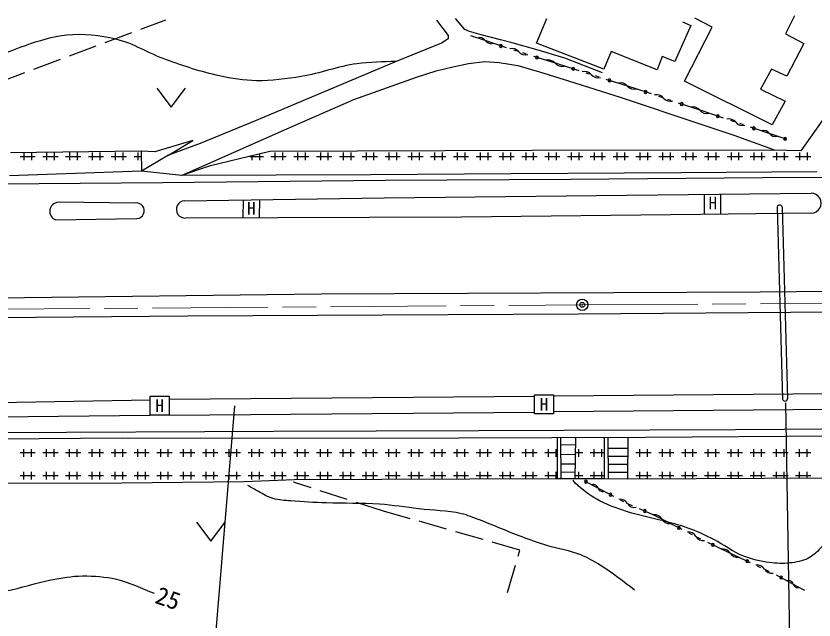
# Model space of a CAD drawing. Units: millimetres, scale not verified. Extents: x 40000 to 680000, y 20000 to 380000.
# Drawn here: x 120452 to 203317, y 250091 to 312809 of the extents above; entities that cross this region are included whole.
import ezdxf
from ezdxf.enums import TextEntityAlignment as Align

# ---------------------------------------------------------------- set-up
doc = ezdxf.new("R2010")
doc.units = ezdxf.units.MM
doc.header["$LTSCALE"] = 1000
doc.header["$PDMODE"] = 32
doc.header["$PDSIZE"] = 500
doc.linetypes.add('CHAIN', pattern=[18.5, 12, -1.5, 3.5, -1.5])
for name, color, linetype, lineweight in [('M-BGD', 7, 'Continuous', 25), ('M-BMK', 2, 'CHAIN', 13), ('M-BMK-SRVR', 3, 'Continuous', 25), ('M-STR-STRC', 7, 'Continuous', 25)]:
    doc.layers.add(name, color=color, linetype=linetype, lineweight=lineweight)
doc.styles.add('ＭＳ ゴシック', font='')
doc.styles.get('ＭＳ ゴシック').set_extended_font_data('MS Gothic')

msp = doc.modelspace()

# ---------------------------------------------------------------- linework, layer by layer
at = {"layer": 'M-BGD'}
for p, q in [((167063, 311398), (166077, 312554)), ((174508, 309970), (175579, 312537)), ((192747, 311653), (190928, 312571)), ((201297, 312809), (200345, 310939)), ((133404, 311422), (136025, 312401)), ((164131, 312376), (165329, 310769)), ((190537, 311823), (188855, 308084)), ((189670, 312214), (190537, 311823)), ((189874, 306027), (192747, 311653)), ((129706, 310040), (132480, 311077)), ((165329, 310769), (165312, 310446)), ((167556, 311194), (167063, 311398)), ((168746, 310837), (167556, 311194)), ((169053, 310290), (167692, 310752)), ((170769, 310327), (168746, 310837)), ((200345, 310939), (202266, 309953)), ((164624, 309987), (159916, 308092)), ((165312, 310446), (164624, 309987)), ((171296, 309528), (169053, 310290)), ((171976, 310004), (170769, 310327)), ((174678, 309256), (171976, 310004)), ((181477, 307285), (174508, 309970)), ((202266, 309953), (200498, 306554)), ((126008, 308659), (128782, 309695)), ((171390, 309499), (171296, 309528)), ((172520, 309142), (172143, 309261)), ((177432, 308424), (174678, 309256)), ((182242, 309103), (181477, 307285)), ((187019, 307217), (182242, 309103)), ((122310, 307277), (125083, 308313)), ((173461, 308845), (173084, 308964)), ((176566, 307864), (174214, 308607)), ((181358, 306894), (177432, 308424)), ((187546, 308611), (187019, 307217)), ((188855, 308084), (187546, 308611)), ((159916, 308092), (145399, 301947)), ((164071, 307101), (165818, 307535)), ((165818, 307535), (167438, 307884)), ((167438, 307884), (169131, 308096)), ((169131, 308096), (170635, 307980)), ((170635, 307980), (172562, 307652)), ((172562, 307652), (174806, 307006)), ((178919, 307121), (176566, 307864)), ((118612, 305896), (121385, 306932)), ((162038, 306455), (164071, 307101)), ((174806, 307006), (177823, 306063)), ((180049, 306764), (179672, 306883)), ((198883, 307302), (197744, 305211)), ((200498, 306554), (198883, 307302)), ((155548, 304126), (162038, 306455)), ((177823, 306063), (183307, 304338)), ((180990, 306467), (180613, 306586)), ((184095, 305486), (181743, 306229)), ((198985, 301522), (189874, 306027)), ((135085, 305316), (136565, 303342)), ((136565, 303342), (138046, 305316)), ((184860, 305245), (184095, 305486)), ((186439, 304714), (184860, 305245)), ((197744, 305211), (200311, 303970)), ((148582, 301077), (155548, 304126)), ((183307, 304338), (191057, 301755)), ((187561, 304337), (187187, 304462)), ((188497, 304022), (188123, 304148)), ((191584, 302984), (189245, 303770)), ((200311, 303970), (198985, 301522)), ((193923, 302198), (191584, 302984)), ((204545, 302485), (201951, 298801)), ((145399, 301947), (139569, 299551)), ((191057, 301755), (194974, 300421)), ((195045, 301820), (194671, 301946)), ((195981, 301506), (195606, 301632)), ((137625, 296239), (148582, 301077)), ((199068, 300468), (196729, 301254)), ((194974, 300421), (199008, 298970)), ((200430, 300010), (199068, 300468)), ((138821, 299874), (134861, 298701)), ((136288, 298361), (138821, 299874)), ((139569, 299551), (136288, 298361)), ((133467, 298769), (119868, 298582)), ((121267, 298601), (121267, 297834)), ((122056, 298612), (122056, 297834)), ((123636, 298623), (123636, 297834)), ((124425, 298623), (124425, 297834)), ((126004, 298623), (126004, 297834)), ((126794, 298623), (126794, 297834)), ((128373, 298623), (128373, 297834)), ((129162, 298623), (129162, 297834)), ((130742, 298623), (130742, 297834)), ((131531, 298623), (131531, 297834)), ((133110, 298623), (133110, 297834)), ((134861, 298701), (133467, 298769)), ((133467, 298769), (133475, 296705)), ((136288, 298361), (133475, 296705)), ((146814, 298737), (140525, 297202)), ((145743, 298476), (145743, 297834)), ((174076, 298833), (146814, 298737)), ((147322, 298623), (147322, 297834)), ((148112, 298623), (148112, 297834)), ((149691, 298623), (149691, 297834)), ((150480, 298623), (150480, 297834)), ((152059, 298623), (152059, 297834)), ((152849, 298623), (152849, 297834)), ((154428, 298623), (154428, 297834)), ((155218, 298623), (155218, 297834)), ((156797, 298623), (156797, 297834)), ((157586, 298623), (157586, 297834)), ((159165, 298623), (159165, 297834)), ((159955, 298623), (159955, 297834)), ((161534, 298623), (161534, 297834)), ((162324, 298623), (162324, 297834)), ((163903, 298623), (163903, 297834)), ((164692, 298623), (164692, 297834)), ((166271, 298623), (166271, 297834)), ((167061, 298623), (167061, 297834)), ((168640, 298623), (168640, 297834)), ((169430, 298623), (169430, 297834)), ((171009, 298623), (171009, 297834)), ((171798, 298623), (171798, 297834)), ((173377, 298623), (173377, 297834)), ((199156, 298864), (174076, 298833)), ((174167, 298623), (174167, 297834)), ((175746, 298623), (175746, 297834)), ((176536, 298623), (176536, 297834)), ((178115, 298623), (178115, 297834)), ((178904, 298623), (178904, 297834)), ((180483, 298623), (180483, 297834)), ((181273, 298623), (181273, 297834)), ((182852, 298623), (182852, 297834)), ((183642, 298623), (183642, 297834)), ((185221, 298623), (185221, 297834)), ((186010, 298623), (186010, 297834)), ((187589, 298623), (187589, 297834)), ((188379, 298623), (188379, 297834)), ((189958, 298623), (189958, 297834)), ((190748, 298623), (190748, 297834)), ((192327, 298623), (192327, 297834)), ((193116, 298623), (193116, 297834)), ((194695, 298623), (194695, 297834)), ((195485, 298623), (195485, 297834)), ((197064, 298623), (197064, 297834)), ((197854, 298623), (197854, 297834)), ((199008, 298970), (199234, 298862)), ((201951, 298801), (199156, 298864)), ((199433, 298623), (199433, 297834)), ((200222, 298623), (200222, 297834)), ((201801, 298623), (201801, 297834)), ((202591, 298623), (202591, 297834)), ((120872, 298229), (122451, 298229)), ((123241, 298229), (124820, 298229)), ((125609, 298229), (127189, 298229)), ((127978, 298229), (129557, 298229)), ((130347, 298229), (131926, 298229)), ((132715, 298229), (133469, 298229)), ((144730, 298229), (146138, 298229)), ((144953, 298283), (144953, 297834)), ((146927, 298229), (148506, 298229)), ((149296, 298229), (150875, 298229)), ((151665, 298229), (153244, 298229)), ((154033, 298229), (155612, 298229)), ((156402, 298229), (157981, 298229)), ((158771, 298229), (160350, 298229)), ((161139, 298229), (162718, 298229)), ((163508, 298229), (165087, 298229)), ((165877, 298229), (167456, 298229)), ((168245, 298229), (169824, 298229)), ((170614, 298229), (172193, 298229)), ((172983, 298229), (174562, 298229)), ((175351, 298229), (176930, 298229)), ((177720, 298229), (179299, 298229)), ((180089, 298229), (181668, 298229)), ((182457, 298229), (184036, 298229)), ((184826, 298229), (186405, 298229)), ((187195, 298229), (188774, 298229)), ((189563, 298229), (191142, 298229)), ((191932, 298229), (193511, 298229)), ((194301, 298229), (195880, 298229)), ((196669, 298229), (198248, 298229)), ((199038, 298229), (200617, 298229)), ((201407, 298229), (202986, 298229)), ((133475, 296705), (119775, 296196)), ((137625, 296239), (133475, 296705)), ((140525, 297202), (137625, 296239)), ((157295, 296323), (137625, 296239)), ((171863, 296408), (157295, 296323)), ((189501, 296535), (171863, 296408)), ((198013, 296006), (178046, 295815)), ((203603, 296620), (189501, 296535)), ((209489, 296069), (198013, 296006)), ((135655, 295477), (114778, 295328)), ((158820, 295709), (135655, 295477)), ((178046, 295815), (158820, 295709)), ((180714, 294169), (203031, 294402)), ((191915, 294286), (191920, 292185)), ((193598, 294304), (193609, 292210)), ((132818, 293386), (124836, 293460)), ((137953, 293629), (158672, 293936)), ((144056, 293720), (144019, 291849)), ((145724, 293744), (145718, 291855)), ((158672, 293936), (180714, 294169)), ((124592, 291639), (133019, 291766)), ((166718, 291925), (138101, 291829)), ((191512, 292179), (166718, 291925)), ((203031, 292348), (191512, 292179)), ((197736, 284163), (235641, 284537)), ((116112, 283500), (152131, 283959)), ((152131, 283959), (197736, 284163)), ((178868, 281852), (138277, 281648)), ((211844, 282123), (178868, 281852)), ((138277, 281648), (89731, 281240)), ((174301, 271499), (174301, 273473)), ((174301, 273473), (176275, 273473)), ((176275, 273473), (176275, 271499)), ((214073, 273656), (176304, 273333)), ((134393, 272921), (97703, 272309)), ((134390, 271363), (134390, 273337)), ((134390, 273337), (136364, 273337)), ((136364, 273337), (136364, 271363)), ((174313, 273312), (136382, 272981)), ((176278, 271748), (214075, 272050)), ((97682, 270979), (134390, 271363)), ((136364, 271363), (134390, 271363)), ((136364, 271363), (174304, 271680)), ((176275, 271499), (174301, 271499)), ((147227, 269679), (118483, 269543)), ((168474, 269730), (147227, 269679)), ((195161, 269849), (168474, 269730)), ((210561, 269951), (195161, 269849)), ((131470, 268982), (107825, 268761)), ((156728, 268931), (131470, 268982)), ((185795, 269033), (156728, 268931)), ((176663, 264735), (176680, 268993)), ((176994, 268997), (177037, 264743)), ((178507, 264752), (178584, 269001)), ((181567, 264752), (181550, 269010)), ((181915, 269001), (181941, 264752)), ((183976, 264713), (184010, 269022)), ((210340, 269237), (185795, 269033)), ((121267, 267041), (121267, 267831)), ((122056, 267041), (122056, 267831)), ((123636, 267041), (123636, 267831)), ((124425, 267041), (124425, 267831)), ((126004, 267041), (126004, 267831)), ((126794, 267041), (126794, 267831)), ((128373, 267041), (128373, 267831)), ((129162, 267041), (129162, 267831)), ((130742, 267041), (130742, 267831)), ((131531, 267041), (131531, 267831)), ((133110, 267041), (133110, 267831)), ((133900, 267041), (133900, 267831)), ((135479, 267041), (135479, 267831)), ((136268, 267041), (136268, 267831)), ((137848, 267041), (137848, 267831)), ((138637, 267041), (138637, 267831)), ((140216, 267041), (140216, 267831)), ((141006, 267041), (141006, 267831)), ((142585, 267041), (142585, 267831)), ((143374, 267041), (143374, 267831)), ((144953, 267041), (144953, 267831)), ((145743, 267041), (145743, 267831)), ((147322, 267041), (147322, 267831)), ((148112, 267041), (148112, 267831)), ((149691, 267041), (149691, 267831)), ((150480, 267041), (150480, 267831)), ((152059, 267041), (152059, 267831)), ((152849, 267041), (152849, 267831)), ((154428, 267041), (154428, 267831)), ((155218, 267041), (155218, 267831)), ((156797, 267041), (156797, 267831)), ((157586, 267041), (157586, 267831)), ((159165, 267041), (159165, 267831)), ((159955, 267041), (159955, 267831)), ((161534, 267041), (161534, 267831)), ((162324, 267041), (162324, 267831)), ((163903, 267041), (163903, 267831)), ((164692, 267041), (164692, 267831)), ((166271, 267041), (166271, 267831)), ((167061, 267041), (167061, 267831)), ((168640, 267041), (168640, 267831)), ((169430, 267041), (169430, 267831)), ((171009, 267041), (171009, 267831)), ((171798, 267041), (171798, 267831)), ((173377, 267041), (173377, 267831)), ((174167, 267041), (174167, 267831)), ((175746, 267041), (175746, 267831)), ((176536, 267041), (176536, 267831)), ((177001, 268301), (178571, 268292)), ((178904, 267041), (178904, 267831)), ((180483, 267041), (180483, 267831)), ((181273, 267041), (181273, 267831)), ((181922, 267943), (184001, 267926)), ((185221, 267041), (185221, 267831)), ((186010, 267041), (186010, 267831)), ((187589, 267041), (187589, 267831)), ((188379, 267041), (188379, 267831)), ((189958, 267041), (189958, 267831)), ((190748, 267041), (190748, 267831)), ((192327, 267041), (192327, 267831)), ((193116, 267041), (193116, 267831)), ((194695, 267041), (194695, 267831)), ((195485, 267041), (195485, 267831)), ((197064, 267041), (197064, 267831)), ((197854, 267041), (197854, 267831)), ((199433, 267041), (199433, 267831)), ((200222, 267041), (200222, 267831)), ((201801, 267041), (201801, 267831)), ((202591, 267041), (202591, 267831)), ((122451, 267436), (120872, 267436)), ((124820, 267436), (123241, 267436)), ((127189, 267436), (125609, 267436)), ((129557, 267436), (127978, 267436)), ((131926, 267436), (130347, 267436)), ((134295, 267436), (132715, 267436)), ((136663, 267436), (135084, 267436)), ((139032, 267436), (137453, 267436)), ((141400, 267436), (139821, 267436)), ((143769, 267436), (142190, 267436)), ((146138, 267436), (144559, 267436)), ((148506, 267436), (146927, 267436)), ((150875, 267436), (149296, 267436)), ((153244, 267436), (151665, 267436)), ((155612, 267436), (154033, 267436)), ((157981, 267436), (156402, 267436)), ((160350, 267436), (158771, 267436)), ((162718, 267436), (161139, 267436)), ((165087, 267436), (163508, 267436)), ((167456, 267436), (165877, 267436)), ((169824, 267436), (168245, 267436)), ((172193, 267436), (170614, 267436)), ((174562, 267436), (172983, 267436)), ((176674, 267436), (175351, 267436)), ((177011, 267297), (178553, 267288)), ((179299, 267436), (178555, 267436)), ((181556, 267436), (180089, 267436)), ((181926, 267114), (183995, 267097)), ((186405, 267436), (184826, 267436)), ((188774, 267436), (187195, 267436)), ((191142, 267436), (189563, 267436)), ((193511, 267436), (191932, 267436)), ((195880, 267436), (194301, 267436)), ((198248, 267436), (196669, 267436)), ((200617, 267436), (199038, 267436)), ((202986, 267436), (201407, 267436)), ((177021, 266311), (178535, 266302)), ((181931, 266286), (183988, 266269)), ((121267, 264673), (121267, 265462)), ((122056, 264673), (122056, 265462)), ((123636, 264673), (123636, 265462)), ((124425, 264673), (124425, 265462)), ((126004, 264673), (126004, 265462)), ((126794, 264673), (126794, 265462)), ((128373, 264673), (128373, 265462)), ((129162, 264673), (129162, 265462)), ((130742, 264673), (130742, 265462)), ((131531, 264673), (131531, 265462)), ((133110, 264673), (133110, 265462)), ((133900, 264673), (133900, 265462)), ((135479, 264673), (135479, 265462)), ((136268, 264673), (136268, 265462)), ((137848, 264673), (137848, 265462)), ((138637, 264673), (138637, 265462)), ((140216, 264673), (140216, 265462)), ((141006, 264673), (141006, 265462)), ((142585, 264673), (142585, 265462)), ((143374, 264673), (143374, 265462)), ((144953, 264673), (144953, 265462)), ((145743, 264673), (145743, 265462)), ((147322, 264675), (147322, 265462)), ((148112, 264677), (148112, 265462)), ((149691, 264680), (149691, 265462)), ((150480, 264681), (150480, 265462)), ((152059, 264685), (152059, 265462)), ((152849, 264686), (152849, 265462)), ((154428, 264689), (154428, 265462)), ((155218, 264691), (155218, 265462)), ((156797, 264694), (156797, 265462)), ((157586, 264696), (157586, 265462)), ((159165, 264699), (159165, 265462)), ((159955, 264701), (159955, 265462)), ((161534, 264704), (161534, 265462)), ((162324, 264705), (162324, 265462)), ((163903, 264709), (163903, 265462)), ((164692, 264710), (164692, 265462)), ((166271, 264714), (166271, 265462)), ((167061, 264715), (167061, 265462)), ((168640, 264718), (168640, 265462)), ((169430, 264720), (169430, 265462)), ((171009, 264723), (171009, 265462)), ((171798, 264725), (171798, 265462)), ((173377, 264728), (173377, 265462)), ((174167, 264730), (174167, 265462)), ((175746, 264733), (175746, 265462)), ((176536, 264734), (176536, 265462)), ((177029, 265470), (178520, 265461)), ((178904, 264752), (178904, 265462)), ((180483, 264752), (180483, 265462)), ((181273, 264752), (181273, 265462)), ((181936, 265457), (183982, 265440)), ((185221, 264725), (185221, 265462)), ((186010, 264733), (186010, 265462)), ((187589, 264748), (187589, 265462)), ((188379, 264755), (188379, 265462)), ((189958, 264771), (189958, 265462)), ((190748, 264778), (190748, 265462)), ((192327, 264793), (192327, 265462)), ((193116, 264801), (193116, 265462)), ((194695, 264816), (194695, 265462)), ((195485, 264823), (195485, 265462)), ((197064, 264838), (197064, 265462)), ((197854, 264846), (197854, 265462)), ((199433, 264861), (199433, 265462)), ((200222, 264869), (200222, 265462)), ((201801, 264884), (201801, 265462)), ((202591, 264891), (202591, 265462)), ((122451, 265067), (120872, 265067)), ((124820, 265067), (123241, 265067)), ((127189, 265067), (125609, 265067)), ((129557, 265067), (127978, 265067)), ((131926, 265067), (130347, 265067)), ((144163, 264454), (131431, 264301)), ((134295, 265067), (132715, 265067)), ((136663, 265067), (135084, 265067)), ((139032, 265067), (137453, 265067)), ((141400, 265067), (139821, 265067)), ((143769, 265067), (142190, 265067)), ((149330, 264641), (144163, 264454)), ((146138, 265067), (144559, 265067)), ((148506, 265067), (146927, 265067)), ((151095, 263809), (149266, 264395)), ((150875, 265067), (149296, 265067)), ((176663, 264735), (149330, 264641)), ((153244, 265067), (151665, 265067)), ((155612, 265067), (154033, 265067)), ((157981, 265067), (156402, 265067)), ((160350, 265067), (158771, 265067)), ((162718, 265067), (161139, 265067)), ((165087, 265067), (163508, 265067)), ((167456, 265067), (165877, 265067)), ((169824, 265067), (168245, 265067)), ((172193, 265067), (170614, 265067)), ((174562, 265067), (172983, 265067)), ((176664, 265067), (175351, 265067)), ((178507, 264752), (176663, 264735)), ((181567, 264752), (178507, 264752)), ((179299, 265067), (178513, 265067)), ((179540, 264514), (180316, 264100)), ((181565, 265067), (180089, 265067)), ((183976, 264713), (181567, 264752)), ((223088, 264900), (183976, 264713)), ((186405, 265067), (184826, 265067)), ((188774, 265067), (187195, 265067)), ((191142, 265067), (189563, 265067)), ((193511, 265067), (191932, 265067)), ((195880, 265067), (194301, 265067)), ((198248, 265067), (196669, 265067)), ((200617, 265067), (199038, 265067)), ((202986, 265067), (201407, 265067)), ((131431, 264301), (112921, 264250)), ((180316, 264100), (182494, 262941)), ((154855, 262606), (152035, 263509)), ((158615, 261403), (155795, 262305)), ((183191, 262570), (183540, 262385)), ((184074, 262131), (184437, 261974)), ((161371, 260615), (158615, 261403)), ((185161, 261660), (186577, 261046)), ((186577, 261046), (187401, 260628)), ((139206, 260241), (140686, 258267)), ((140686, 258267), (142166, 260241)), ((165166, 259529), (162320, 260343)), ((187401, 260628), (189601, 259512)), ((168962, 258443), (166115, 259258)), ((190305, 259155), (190658, 258976)), ((191186, 258708), (191268, 258666)), ((191268, 258666), (191540, 258534)), ((172758, 257358), (169911, 258172)), ((192249, 258186), (194465, 257101)), ((172580, 256735), (172758, 257358)), ((194465, 257101), (194532, 257069)), ((194532, 257069), (196699, 256054)), ((171500, 252938), (172310, 255786)), ((197414, 255719), (197771, 255552)), ((198308, 255301), (198665, 255134)), ((199379, 254796), (201545, 253614)), ((201545, 253614), (202317, 253193))]:
    msp.add_line(p, q, dxfattribs=at)
for centre, radius, start, end in [((168609, 309871), 688, 32.94988, 109.53282), ((169764, 310619), 688, 212.94988, 289.53282), ((170801, 309696), 148, 360, 180), ((170801, 309696), 148, 180, 360), ((171965, 308532), 896, 39.07594, 105.87292), ((173357, 309662), 896, 219.07594, 285.87292), ((174543, 308503), 148, 360, 180), ((174543, 308503), 148, 180, 360), ((175729, 307343), 896, 39.07594, 105.87292), ((177121, 308474), 896, 219.07594, 285.87292), ((178308, 307314), 148, 360, 180), ((178308, 307314), 148, 180, 360), ((179494, 306155), 896, 39.07594, 105.87292), ((180886, 307285), 896, 219.07594, 285.87292), ((182072, 306125), 148, 360, 180), ((182072, 306125), 148, 180, 360), ((183258, 304966), 896, 39.07594, 105.87292), ((184657, 306117), 915, 219.79564, 285.07359), ((185831, 304919), 148, 360, 180), ((185831, 304919), 148, 180, 360), ((186995, 303737), 896, 38.01657, 104.81355), ((188408, 304842), 896, 218.01657, 284.81355), ((189573, 303660), 148, 360, 180), ((189573, 303660), 148, 180, 360), ((190737, 302479), 896, 38.01657, 104.81355), ((192150, 303583), 896, 218.01657, 284.81355), ((193314, 302402), 148, 360, 180), ((193314, 302402), 148, 180, 360), ((194479, 301221), 896, 38.01657, 104.81355), ((195892, 302325), 896, 218.01657, 284.81355), ((197056, 301144), 148, 360, 180), ((197056, 301144), 148, 180, 360), ((198116, 300218), 688, 33.12359, 109.70654), ((199268, 300970), 688, 213.12359, 289.70654), ((200309, 300050), 148, 360, 180), ((200309, 300050), 148, 180, 360), ((203041, 293375), 1027, 269.40934, 90.59066), ((124890, 292526), 936, 93.34623, 251.42085), ((132956, 292580), 817, 274.41592, 99.74192), ((138008, 292728), 903, 93.50777, 275.90793), ((179634, 264463), 148, 360, 180), ((179634, 264463), 148, 180, 360), ((180412, 263647), 504, 16.89218, 107.05882), ((181375, 263939), 504, 196.89218, 287.05882), ((182189, 263103), 148, 360, 180), ((182189, 263103), 148, 180, 360), ((183106, 261646), 994, 33.16317, 92.64042), ((184689, 262681), 896, 213.15345, 279.95043), ((185749, 261405), 148, 360, 180), ((185749, 261405), 148, 180, 360), ((186754, 260117), 896, 29.70527, 96.50225), ((188312, 261005), 896, 209.70527, 276.50225), ((189293, 259668), 148, 360, 180), ((189293, 259668), 148, 180, 360), ((190275, 258331), 896, 29.70527, 96.50225), ((191819, 259211), 881, 209.65254, 277.78085), ((192825, 257904), 148, 360, 180), ((192825, 257904), 148, 180, 360), ((193817, 256562), 914, 31.32978, 96.64789), ((195362, 257506), 896, 211.51792, 278.31489), ((196386, 256201), 148, 360, 180), ((196386, 256201), 148, 180, 360), ((197409, 254895), 896, 31.51792, 98.31489), ((198938, 255832), 896, 211.51792, 278.31489), ((199906, 254508), 148, 360, 180), ((199906, 254508), 148, 180, 360), ((200675, 253684), 504, 16.30622, 106.47286), ((201642, 253966), 504, 196.30622, 286.47286)]:
    msp.add_arc(centre, radius, start, end, dxfattribs=at)
for points, knots in [([(159916, 308092), (158561, 308011), (157196, 308043), (155853, 307850), (153897, 307569), (152025, 306839), (150074, 306524), (148534, 306275), (146976, 306053), (145416, 306082), (144125, 306106), (142837, 306319), (141575, 306592), (139700, 306997), (137875, 307616), (136068, 308258), (134291, 308888), (132666, 309962), (130832, 310400), (129173, 310795), (127428, 310995), (125733, 310807), (122762, 310479), (119993, 309127), (117166, 308156), (114863, 307365), (112698, 306152), (110333, 305572), (108947, 305232), (107510, 305072), (106083, 305062), (105115, 305055), (104142, 305170), (103194, 305368), (100401, 305952), (97622, 306750), (95035, 307952), (94111, 308381), (93230, 308928), (92451, 309584), (91714, 310203), (91159, 311011), (90513, 311725)], [0, 0, 0, 0, 1, 1, 1, 2, 2, 2, 3, 3, 3, 4, 4, 4, 5, 5, 5, 6, 6, 6, 7, 7, 7, 8, 8, 8, 9, 9, 9, 10, 10, 10, 11, 11, 11, 12, 12, 12, 13, 13, 13, 14, 14, 14, 14]), ([(223054, 264752), (222624, 263873), (222236, 262973), (221763, 262117), (221388, 261440), (221017, 260753), (220539, 260145), (220134, 259632), (219687, 259139), (219162, 258751), (218550, 258300), (217863, 257931), (217139, 257697), (216616, 257528), (216057, 257460), (215507, 257460), (214958, 257460), (214390, 257504), (213875, 257697), (213427, 257866), (213053, 258193), (212669, 258479), (212143, 258871), (211709, 259377), (211173, 259754), (210660, 260115), (210130, 260475), (209541, 260689), (209179, 260821), (208787, 260861), (208402, 260893), (207956, 260930), (207481, 261027), (207059, 260876), (206430, 260650), (205957, 260103), (205496, 259618), (204897, 258989), (204567, 258137), (203966, 257511), (203586, 257115), (203166, 256734), (202674, 256491), (202102, 256208), (201455, 256087), (200821, 256015), (200112, 255934), (199387, 255972), (198679, 256066), (197760, 256188), (196840, 256389), (195977, 256729), (194884, 257158), (193947, 257912), (192900, 258445), (192155, 258825), (191403, 259199), (190622, 259499), (189853, 259795), (189053, 260006), (188260, 260230), (186802, 260641), (185295, 260877), (183857, 261352), (182793, 261704), (181721, 262073), (180747, 262627), (179952, 263079), (179219, 263649), (178554, 264276), (178446, 264378), (178361, 264502), (178265, 264616)], [0, 0, 0, 0, 1, 1, 1, 2, 2, 2, 3, 3, 3, 4, 4, 4, 5, 5, 5, 6, 6, 6, 7, 7, 7, 8, 8, 8, 9, 9, 9, 10, 10, 10, 11, 11, 11, 12, 12, 12, 13, 13, 13, 14, 14, 14, 15, 15, 15, 16, 16, 16, 17, 17, 17, 18, 18, 18, 19, 19, 19, 20, 20, 20, 21, 21, 21, 22, 22, 22, 23, 23, 23, 24, 24, 24, 24]), ([(184690, 253210), (183512, 254060), (182388, 254991), (181154, 255760), (180501, 256167), (179830, 256561), (179115, 256848), (177979, 257302), (176748, 257471), (175579, 257833), (174710, 258103), (173849, 258401), (172995, 258717), (171508, 259269), (170063, 259931), (168576, 260485), (167958, 260715), (167349, 260985), (166706, 261131), (165260, 261460), (163760, 261470), (162287, 261641), (160927, 261799), (159573, 262021), (158207, 262117), (156364, 262247), (154512, 262179), (152666, 262253), (151441, 262302), (150215, 262344), (148994, 262457), (148380, 262514), (147750, 262517), (147159, 262695), (146615, 262858), (146131, 263179), (145629, 263443), (145260, 263636), (144904, 263851), (144541, 264055)], [0, 0, 0, 0, 1, 1, 1, 2, 2, 2, 3, 3, 3, 4, 4, 4, 5, 5, 5, 6, 6, 6, 7, 7, 7, 8, 8, 8, 9, 9, 9, 10, 10, 10, 11, 11, 11, 12, 12, 12, 13, 13, 13, 13]), ([(114965, 252496), (116449, 252700), (117947, 252825), (119418, 253108), (120989, 253410), (122503, 253973), (124075, 254264), (125165, 254466), (126266, 254657), (127373, 254672), (128546, 254687), (129732, 254595), (130875, 254332), (132241, 254018), (133504, 253357), (134818, 252870)], [0, 0, 0, 0, 1, 1, 1, 2, 2, 2, 3, 3, 3, 4, 4, 4, 5, 5, 5, 5])]:
    msp.add_open_spline(points, degree=3, knots=knots, dxfattribs=at)
at = {"layer": 'M-BMK'}
for p, q in [((116120, 282344), (179251, 282820)), ((179251, 282820), (228205, 283092))]:
    msp.add_line(p, q, dxfattribs=at)
at = {"layer": 'M-BMK-SRVR'}
msp.add_circle((179251, 282820), 592, dxfattribs=at)
msp.add_point((179251, 282820), dxfattribs=at)
at = {"layer": 'M-STR-STRC'}
for p, q in [((199493, 293006), (200055, 273037)), ((200006, 293002), (200568, 273052)), ((200360, 272654), (200912, 239725)), ((143126, 272337), (140271, 237715))]:
    msp.add_line(p, q, dxfattribs=at)
for centre, radius, start, end in [((199749, 292871), 289, 26.9595, 152.222), ((200310, 273090), 261, 191.79666, 351.54465)]:
    msp.add_arc(centre, radius, start, end, dxfattribs=at)

# ---------------------------------------------------------------- texts
at = {"layer": 'M-BGD', "style": 'ＭＳ ゴシック'}
for p in [(144893, 291773), (192809, 292322)]:
    msp.add_text('H', height=1320, dxfattribs=at).set_placement(p, align=Align.BOTTOM_CENTER)
for p in [(135377, 272350), (175288, 272486)]:
    msp.add_text('H', height=1320, dxfattribs=at).set_placement(p, align=Align.MIDDLE_CENTER)
msp.add_text('25', height=1833, rotation=340.88, dxfattribs=at).set_placement((135770, 250966), align=Align.BOTTOM_CENTER)

doc.saveas('drawing.dxf')
